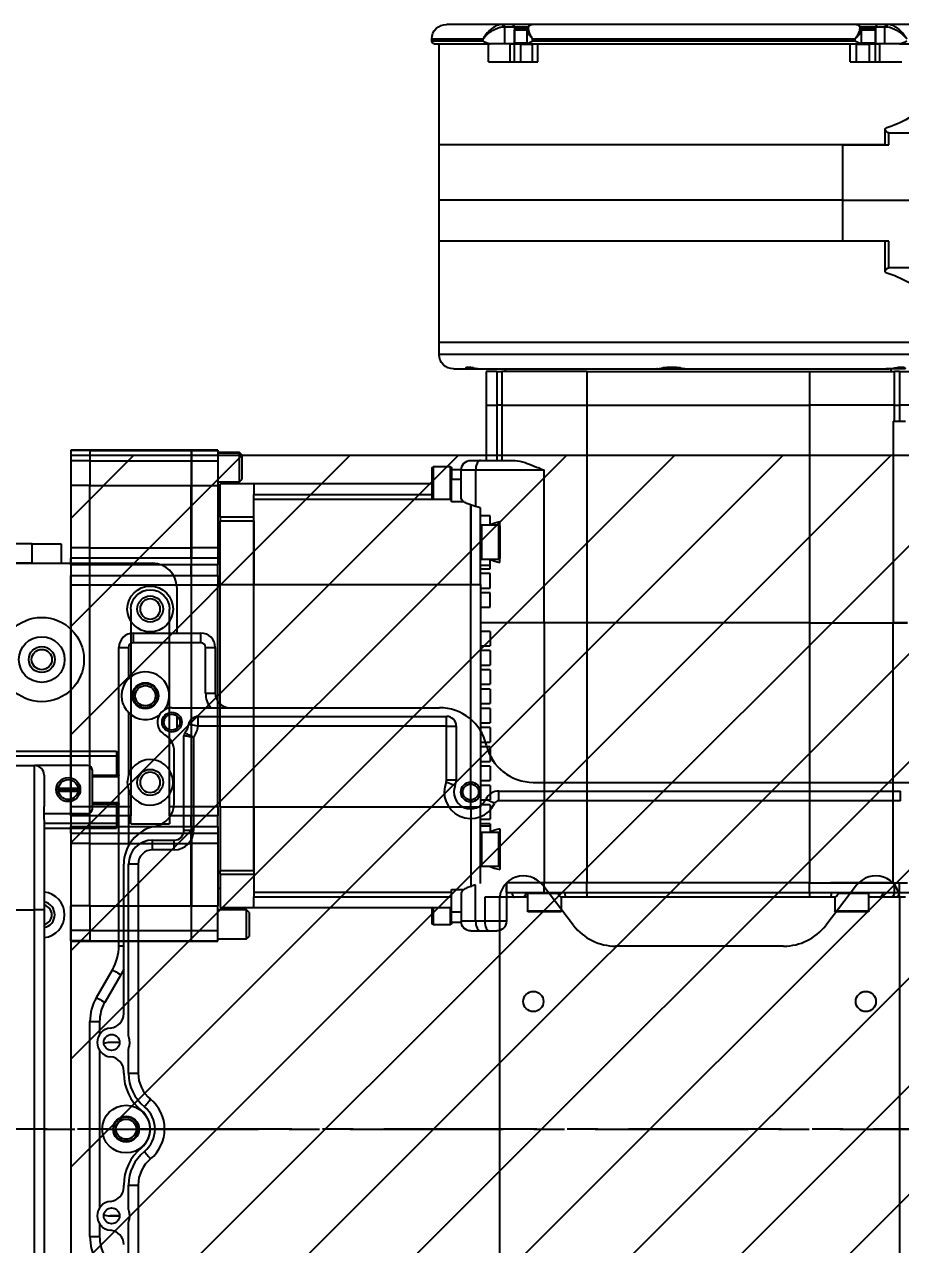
# Model space of a CAD drawing. Header units: millimetres. Extents: x 36 to 3196, y 27 to 5967.
# Drawn here: x 1535.5 to 1717.3, y 819.9 to 1073.3 of the extents above; entities that cross this region are included whole.
import ezdxf
from ezdxf import colors
from ezdxf.entities.mleader import LeaderData, LeaderLine
from ezdxf.math import Vec2, Vec3

# ---------------------------------------------------------------- set-up
doc = ezdxf.new("R2010")
doc.units = ezdxf.units.MM
doc.linetypes.add('CENTER', pattern=[50.8, 31.75, -6.35, 6.35, -6.35])
doc.layers.add('02_Center Line', color=1, linetype='CENTER')
doc.layers.add('08_Dimension.Annotation', color=2, linetype='Continuous')
doc.styles.add('Coavis T-7.0 Style', font='MS PGothic.ttf', dxfattribs={"height": 7})

# ---------------------------------------------------------------- blocks, each defined once
blk = doc.blocks.new('A$C7d0f39f2')
at = {"color": 7, "linetype": 'Continuous', "lineweight": 25}
for p, q in [((551.6, 269), (499.6, 269)), ((551.6, 265), (551.6, 269)), ((551.6, 269), (557.6, 269)), ((557.6, 269), (557.6, 265)), ((496.6, 265), (576.6, 265)), ((551.6, 265), (496.6, 265)), ((581.6, 260), (581.6, 250.5)), ((572.6, 248.5), (572.6, 250.5)), ((572.6, 250.5), (586.6, 250.5)), ((586.6, 248.5), (572.6, 248.5)), ((586.6, 248.5), (586.6, 250.5)), ((569.6, 221.1), (569.6, 247.5)), ((569.6, 247.5), (571.6, 247.5)), ((571.6, 247.5), (571.6, 241)), ((587.6, 238), (587.6, 247.5)), ((587.6, 247.5), (589.6, 247.5)), ((589.6, 247.5), (589.6, 238)), ((587.6, 238), (589.6, 238)), ((571.6, 234), (571.6, 221.02)), ((580.6, 235), (636.1, 235)), ((581.6, 233.31), (581.6, 230.69)), ((586.04, 231.2), (586.04, 233.2)), ((586.04, 233.2), (637.6, 233.2)), ((637.6, 231.2), (637.6, 233.2)), ((637.6, 231.2), (586.04, 231.2)), ((637.6, 220), (637.6, 231.2)), ((637.6, 231.2), (639.6, 231.2)), ((639.6, 231.2), (639.6, 220)), ((583.1, 209.5), (583.1, 229.17)), ((585.1, 228.84), (585.1, 209.5)), ((186.1, 226), (569.1, 226)), ((569.1, 226), (569.1, 225)), ((581.1, 215.26), (581.1, 225.94)), ((186.1, 225), (569.1, 225)), ((546.1, 223), (552.1, 223)), ((552.1, 193), (552.1, 223)), ((563.1, 223), (552.1, 223)), ((569.1, 225), (569.1, 221)), ((554.1, 221), (554.1, 214.92)), ((564.1, 214), (564.1, 222)), ((564.1, 221), (569.1, 221)), ((564.1, 220.9), (569.6, 220.9)), ((569.1, 222.15), (569.6, 222.15)), ((569.6, 221.1), (569.6, 221.95)), ((569.6, 221.1), (569.6, 220.9)), ((569.6, 220.7), (569.6, 220.9)), ((569.6, 215.3), (569.6, 220.7)), ((557.03, 218), (561.17, 218)), ((557.05, 218.3), (561.15, 218.3)), ((637.6, 220), (639.6, 220)), ((655.59, 219.5), (740.6, 219.5)), ((557.05, 217.7), (561.15, 217.7)), ((648.47, 215.7), (648.47, 217.7)), ((648.47, 217.7), (731.8, 217.7)), ((731.8, 215.7), (648.47, 215.7)), ((731.8, 215.7), (731.8, 217.7)), ((563.1, 213), (554.1, 213)), ((564.1, 215.1), (569.6, 215.1)), ((564.1, 215), (569.1, 215)), ((569.1, 215), (569.1, 211)), ((569.1, 213.85), (569.6, 213.85)), ((569.6, 215.1), (569.6, 215.3)), ((569.6, 215.1), (569.6, 214.9)), ((569.6, 185.57), (569.6, 214.9)), ((569.6, 214.05), (569.6, 214.9)), ((554.1, 211.05), (554.1, 193)), ((569.1, 211), (569.1, 210)), ((554.1, 210), (569.1, 210)), ((585.1, 209.5), (583.1, 209.5)), ((576.6, 205.5), (576.6, 207.5)), ((576.6, 207.5), (581.1, 207.5)), ((581.1, 205.5), (576.6, 205.5)), ((581.1, 205.5), (581.1, 207.5)), ((570.6, 171.48), (570.6, 202.5)), ((573.6, 202.5), (571.6, 202.5)), ((571.6, 166.85), (571.6, 202.5)), ((573.6, 202.5), (573.6, 159.11)), ((663.94, 189.8), (657.54, 198.15)), ((722.66, 198.15), (716.26, 189.8)), ((648.57, 195.1), (648.57, 99.9)), ((731.63, 99.9), (731.63, 195.1)), ((546.1, 193), (552.1, 193)), ((552.1, 102), (552.1, 193)), ((554.1, 193), (552.1, 193)), ((554.1, 193), (554.1, 102)), ((707.53, 185.5), (672.67, 185.5)), ((564.94, 174.82), (568.26, 180.57)), ((569.99, 179.57), (566.67, 173.82)), ((563.6, 125.18), (563.6, 169.82)), ((563.6, 169.82), (565.6, 169.82)), ((569.75, 165.5), (567.6, 165.5)), ((569.75, 165.5), (567.7, 165.5)), ((571.6, 159.11), (571.6, 164.15)), ((570.6, 159.11), (570.6, 159.52)), ((571.6, 159.11), (573.6, 159.11)), ((570.6, 135.48), (570.6, 135.89)), ((571.6, 130.85), (571.6, 135.89)), ((571.6, 135.89), (573.6, 135.89)), ((573.6, 135.89), (573.6, 92.5)), ((567.6, 129.5), (569.75, 129.5)), ((569.75, 129.5), (567.7, 129.5)), ((571.6, 92.5), (571.6, 128.15)), ((563.6, 125.18), (565.6, 125.18))]:
    blk.add_line(p, q, dxfattribs=at)
at = {"color": 1, "linetype": 'Continuous', "lineweight": 25}
for p, q in [((564.1, 220.7), (569.6, 220.7)), ((569.1, 221.95), (569.6, 221.95)), ((569.1, 221.1), (569.6, 221.1)), ((571.6, 217.98), (571.6, 206.37)), ((564.1, 215.3), (569.6, 215.3)), ((569.1, 214.9), (569.6, 214.9)), ((569.1, 214.05), (569.6, 214.05)), ((554.1, 211), (569.1, 211)), ((569.6, 185.57), (570.6, 185.57)), ((565.6, 169.82), (565.6, 167.16)), ((565.6, 163.84), (565.6, 131.16)), ((565.6, 127.84), (565.6, 125.18))]:
    blk.add_line(p, q, dxfattribs=at)
at = {"color": 7, "linetype": 'Continuous', "lineweight": 25, "flags": 128}
for points in [[(578.95, 232.07), (579.04, 232.41), (579.08, 232.64)], [(586.04, 231.2), (585.66, 231.26), (585.28, 231.31), (584.94, 231.36), (584.64, 231.41), (584.4, 231.44), (584.21, 231.47), (584.1, 231.49), (584.06, 231.49)], [(637.52, 219.62), (637.88, 219.47), (638.23, 219.32), (638.55, 219.19), (638.83, 219.07), (639.06, 218.98), (639.23, 218.9), (639.33, 218.86), (639.37, 218.85)], [(647.56, 215.13), (647.21, 215.3), (646.87, 215.46), (646.56, 215.61), (646.29, 215.74), (646.06, 215.85), (645.9, 215.93), (645.79, 215.98), (645.76, 215.99)], [(568.26, 180.57), (568.29, 180.55), (568.39, 180.5), (568.55, 180.4), (568.77, 180.28), (569.03, 180.13), (569.33, 179.95), (569.65, 179.77), (569.99, 179.57)], [(564.94, 174.82), (564.97, 174.8), (565.07, 174.74), (565.23, 174.65), (565.45, 174.53), (565.71, 174.38), (566.01, 174.2), (566.33, 174.02), (566.67, 173.82)], [(567.6, 165.5), (567.01, 165.44), (566.47, 165.28)], [(574.9, 152.14), (574.92, 152.17), (575, 152.26), (575.11, 152.4), (575.27, 152.6), (575.46, 152.83), (575.68, 153.1), (575.92, 153.39), (576.17, 153.69)], [(574.9, 142.86), (574.92, 142.83), (575, 142.74), (575.11, 142.6), (575.27, 142.4), (575.46, 142.17), (575.68, 141.9), (575.92, 141.61), (576.17, 141.31)], [(566.47, 129.72), (567.01, 129.56), (567.6, 129.5)]]:
    blk.add_lwpolyline(points, dxfattribs=at)
at = {"color": 1, "linetype": 'Continuous', "lineweight": 25, "flags": 128}
blk.add_lwpolyline([(570.6, 180.78), (570.36, 180.26), (569.99, 179.57)], dxfattribs=at)
at = {"color": 7, "linetype": 'Continuous', "lineweight": 25}
for centre, radius in [((576.1, 255.5), 4.75), ((576.1, 255.5), 2.7), ((553.6, 245), 8.75), ((553.6, 245), 4.75), ((553.6, 245), 2.7), ((553.6, 245), 2.1), ((575.1, 237.5), 2.7), ((575.1, 237.5), 2.53), ((575.1, 237.5), 2.1), ((580.6, 232), 2.05), ((580.6, 232), 1.65), ((559.1, 218), 2.5), ((576.1, 219.5), 2.7), ((559.1, 218), 2.07), ((642.6, 217.5), 2.05), ((642.6, 217.5), 1.65), ((655.6, 174), 2.1), ((724.6, 174), 2.1), ((568.1, 165.5), 1.65), ((571.1, 147.5), 4.95), ((571.1, 147.5), 2.7), ((571.1, 147.5), 2.53), ((571.1, 147.5), 2.1), ((568.1, 129.5), 1.65)]:
    blk.add_circle(centre, radius, dxfattribs=at)
for centre, radius, start, end in [((576.6, 260), 5, 0, 90), ((572.6, 247.5), 3, 90, 180), ((572.6, 247.5), 1, 90, 180), ((586.6, 247.5), 3, 0, 90), ((586.6, 247.5), 1, 0, 90), ((575.1, 237.5), 4.95, 324.2505, 134.9971), ((592.6, 238), 3, 180, 270), ((575.1, 237.5), 4.95, 225.0029, 305.7495), ((580.6, 232), 3, 90, 240), ((586.04, 231.2), 2, 90, 171.6364), ((636.1, 225), 10, 13.0029, 90), ((636.11, 225), 10, 13.0029, 90), ((637.6, 231.2), 2, 0, 90), ((576, 233.1), 3.1, 342.6891, 350.4137), ((580.6, 232), 3.5, 321.0576, 351.6364), ((580.6, 232), 5.5, 324.9032, 351.6364), ((577.1, 225.94), 4, 0, 60), ((584.1, 229.17), 1, 141.0576, 180), ((655.59, 229.5), 10, 193.0029, 270), ((655.6, 229.5), 10, 193.0029, 270), ((552.1, 221), 2, 0, 90), ((563.1, 222), 1, 0, 90), ((576.1, 219.5), 4.75, 198.6717, 161.3283), ((642.6, 217.5), 5.5, 157.3801, 334.4836), ((636.6, 220), 1, 337.3801, 0), ((642.6, 217.5), 3.5, 157.3801, 334.4836), ((636.6, 220), 3, 337.3801, 0), ((648.47, 214.7), 3, 90, 154.4836), ((648.47, 214.7), 1, 90, 154.4836), ((563.1, 214), 1, 270, 0), ((576.1, 215.26), 5, 281.0875, 0), ((578.6, 202.5), 8, 101.0875, 180), ((581.1, 209.5), 4, 270, 0), ((581.1, 209.5), 2, 270, 0), ((576.6, 202.5), 5, 90, 180), ((576.6, 202.5), 3, 90, 180), ((653.57, 195.1), 5, 37.5, 180), ((726.63, 195.1), 5, 0, 142.5), ((553.6, 192), 4.75, 0, 83.9577), ((553.6, 192), 2.7, 0, 79.3281), ((553.6, 192), 2.1, 283.7741, 76.2259), ((553.6, 192), 4.75, 276.0423, 0), ((553.6, 192), 2.7, 280.6719, 0), ((672.67, 196.5), 11, 217.5, 270), ((707.53, 196.5), 11, 270, 322.5), ((559.6, 185.57), 10, 330, 0), ((573.6, 169.82), 10, 150, 180), ((573.6, 169.82), 8, 150, 180), ((567.6, 171.48), 3, 274.7802, 0), ((568.1, 165.5), 3, 94.7802, 265.2198), ((567.7, 162.4), 3.1, 90, 113.3816), ((567.6, 159.52), 3, 0, 85.2198), ((580.6, 159.11), 10, 180, 230.7035), ((580.6, 159.11), 9, 180, 230.7035), ((580.6, 159.11), 7, 180, 230.7035), ((571.1, 147.5), 6, 309.2965, 50.7035), ((571.1, 147.5), 8, 309.2965, 50.7035), ((571.1, 147.5), 5, 309.2965, 50.7035), ((580.6, 135.89), 10, 129.2965, 180), ((580.6, 135.89), 9, 129.2965, 180), ((580.6, 135.89), 7, 129.2965, 180), ((567.6, 135.48), 3, 274.7802, 0), ((568.1, 129.5), 3, 94.7802, 265.2198), ((567.7, 132.6), 3.1, 246.6184, 270), ((573.6, 125.18), 10, 180, 210), ((573.6, 125.18), 8, 180, 210), ((567.6, 123.52), 3, 0, 85.2198)]:
    blk.add_arc(centre, radius, start, end, dxfattribs=at)
at = {"color": 1, "linetype": 'Continuous', "lineweight": 25}
blk.add_arc((592.6, 238), 5, 180, 216.8699, dxfattribs=at)
at = {"color": 7, "linetype": 'Continuous', "lineweight": 25}
for points, knots in [([(571.6, 241), (571.33, 240.68), (570.68, 239.93), (570.21, 238.63), (570.11, 237.22), (570.36, 235.86), (570.89, 234.78), (571.44, 234.18), (571.6, 234)], [0, 0, 0, 0, 0.158808, 0.378898, 0.534782, 0.690517, 0.907956, 1, 1, 1, 1]), ([(585.1, 228.84), (585.1, 228.84), (584.92, 228.87), (584.51, 228.93), (583.95, 229.03), (583.47, 229.11), (583.16, 229.16), (583.12, 229.17), (583.1, 229.17)], [0, 0, 0, 0, 0.0033233, 0.1744809, 0.3883583, 0.5934643, 0.7957804, 1, 1, 1, 1]), ([(585.1, 228.84), (585.1, 228.84), (584.93, 228.92), (584.57, 229.1), (584.06, 229.37), (583.65, 229.61), (583.37, 229.77), (583.34, 229.79), (583.32, 229.8)], [0, 0, 0, 0, 0.003328, 0.174571, 0.388317, 0.593254, 0.795577, 1, 1, 1, 1]), ([(571.6, 221.02), (571.47, 220.5), (571.23, 219.48), (571.48, 218.47), (571.6, 217.98)], [0, 0, 0, 0, 0.515819, 1, 1, 1, 1]), ([(554.1, 214.92), (554.08, 214.74), (554.04, 214.3), (554.02, 212.97), (554.07, 211.68), (554.1, 211.05)], [0, 0, 0, 0, 0.264729, 0.640155, 1, 1, 1, 1]), ([(571.6, 164.15), (571.6, 164.16), (571.61, 164.18), (571.66, 164.33), (571.74, 164.59), (571.83, 165.02), (571.87, 165.57), (571.81, 166.1), (571.72, 166.49), (571.65, 166.72), (571.61, 166.83), (571.6, 166.84), (571.6, 166.85)], [0, 0, 0, 0, 0.071104, 0.141957, 0.235654, 0.361077, 0.519221, 0.678456, 0.790638, 0.87693, 0.948412, 1, 1, 1, 1]), ([(571.6, 128.15), (571.6, 128.16), (571.61, 128.18), (571.66, 128.33), (571.74, 128.59), (571.83, 129.02), (571.87, 129.57), (571.81, 130.1), (571.72, 130.49), (571.65, 130.72), (571.61, 130.83), (571.6, 130.84), (571.6, 130.85)], [0, 0, 0, 0, 0.071104, 0.141957, 0.235654, 0.361078, 0.519221, 0.678456, 0.790639, 0.87693, 0.948412, 1, 1, 1, 1])]:
    blk.add_open_spline(points, degree=3, knots=knots, dxfattribs=at)
at = {"layer": '02_Center Line'}
blk.add_line((8, 147.5), (747.2, 147.5), dxfattribs=at)
blk = doc.blocks.new('A$Ce3bc39cb')
at = {"color": 8, "linetype": 'Continuous', "lineweight": 25}
for p, q in [((139.87, 336.62), (139.87, 169.78)), ((153.87, 160.14), (153.87, 336.62)), ((167.87, 169.78), (167.87, 336.62)), ((121.85, 183.95), (121.85, 81.04)), ((124.35, 183.95), (124.35, 81.04)), ((124.37, 183.95), (124.37, 76.45)), ((186.39, 172.01), (186.39, 184.95)), ((190.39, 182.45), (190.39, 169.52)), ((9.15, 173.2), (9.15, 171.03)), ((10.15, 171.98), (10.15, 174.2)), ((12.15, 170.65), (12.15, 173.66)), ((66.15, 170.65), (66.15, 173.66)), ((66.15, 173.64), (66.15, 170.65)), ((108, 170.65), (108, 173.2)), ((111.35, 174.2), (111.35, 171.98)), ((118.35, 171.98), (118.35, 174.2)), ((118.85, 172.99), (118.85, 169.21)), ((182.59, 161.74), (182.59, 172.43)), ((9.15, 171.03), (9.15, 169.97)), ((9.15, 169.97), (9.15, 167.71)), ((10.15, 171.98), (12.15, 171.98)), ((10.15, 170.97), (10.15, 171.98)), ((10.15, 170.97), (12.15, 170.97)), ((10.15, 168.57), (10.15, 170.97)), ((12.15, 170.65), (12.15, 157.64)), ((12.15, 170.65), (66.15, 170.65)), ((12.15, 153.28), (12.15, 170.65)), ((108, 170.65), (66.15, 170.65)), ((66.15, 153.28), (66.15, 170.65)), ((111.35, 171.98), (108, 171.98)), ((108, 170.97), (111.35, 170.97)), ((118.35, 171.98), (111.35, 171.98)), ((111.35, 170.97), (111.35, 171.98)), ((111.35, 170.97), (118.35, 170.97)), ((111.35, 170.97), (111.35, 153.28)), ((118.35, 171.98), (118.35, 170.97)), ((118.35, 153.28), (118.35, 170.97)), ((118.85, 170.2), (118.35, 170.2)), ((139.87, 169.78), (145.37, 169.78)), ((145.37, 169.78), (145.37, 160.14)), ((165.37, 169.78), (167.87, 169.78)), ((165.37, 160.14), (165.37, 169.78)), ((186.39, 172.01), (186.39, 168.96)), ((9.15, 167.71), (9.15, 166.05)), ((10.15, 164.8), (10.15, 168.57)), ((118.85, 127.96), (118.85, 169.21)), ((139.09, 169), (145.37, 169)), ((165.37, 169), (168.65, 169)), ((165.39, 169), (165.39, 160.14)), ((182.59, 167.91), (186.39, 167.91)), ((186.39, 168.96), (189.89, 168.96)), ((186.39, 168.96), (186.39, 167.03)), ((186.39, 167.03), (186.39, 167.91)), ((190.39, 169.52), (189.89, 169.2)), ((190.39, 169.32), (189.89, 168.96)), ((189.89, 168.96), (189.89, 169.2)), ((189.89, 167.03), (189.89, 168.96)), ((190.39, 167.4), (189.89, 167.03)), ((190.39, 169.52), (190.39, 169.32)), ((190.39, 169.32), (190.39, 167.4)), ((190.39, 167.4), (190.39, 162.99)), ((6.15, 165.39), (6.15, 158.79)), ((6.35, 165.59), (9.95, 165.59)), ((6.35, 158.59), (6.35, 165.59)), ((9.15, 166.05), (9.15, 165.59)), ((9.95, 165.59), (9.95, 159.28)), ((10.15, 163.17), (10.15, 164.8)), ((165.37, 165.66), (165.39, 165.66)), ((182.59, 167.03), (186.39, 167.03)), ((186.29, 165.65), (182.59, 165.65)), ((186.29, 162.98), (186.29, 165.65)), ((189.89, 167.03), (186.39, 167.03)), ((186.39, 167.03), (186.39, 166.8)), ((186.39, 164.03), (186.39, 166.8)), ((189.29, 166.9), (186.49, 166.9)), ((186.49, 166.9), (186.49, 164.03)), ((189.29, 164.03), (189.29, 166.9)), ((189.39, 166.8), (189.39, 164.01)), ((189.89, 163.9), (189.89, 167.03)), ((10.15, 157.81), (10.15, 163.17)), ((186.39, 162.98), (182.59, 162.98)), ((189.38, 164.03), (186.39, 164.03)), ((186.39, 164.03), (186.39, 163.86)), ((186.39, 94.85), (186.39, 163.86)), ((186.89, 162.8), (186.89, 95.85)), ((186.89, 162.8), (187.39, 162.8)), ((187.39, 95.85), (187.39, 162.8)), ((190.39, 163.01), (190.39, 95.79)), ((145.37, 160.14), (145.37, 76.45)), ((153.87, 160.14), (145.37, 160.14)), ((145.37, 160.14), (145.37, 76.45)), ((153.87, 160.14), (153.87, 76.45)), ((165.37, 160.14), (153.87, 160.14)), ((165.37, 160.14), (165.37, 76.45)), ((165.39, 160.14), (165.39, 76.45)), ((182.59, 161.74), (186.39, 161.74)), ((9.19, 158.59), (6.35, 158.59)), ((9.15, 158.59), (9.15, 158.3)), ((9.15, 158.3), (9.15, 157.55)), ((9.15, 157.55), (9.15, 153.28)), ((10.15, 153.28), (10.15, 157.81)), ((10.15, 153.28), (9.15, 153.28)), ((9.15, 153.28), (9.15, 107.12)), ((10.15, 107.12), (10.15, 153.28)), ((10.15, 153.28), (12.15, 153.28)), ((12.15, 153.28), (12.15, 107.12)), ((66.15, 153.28), (12.15, 153.28)), ((111.35, 153.28), (66.15, 153.28)), ((66.15, 153.28), (66.15, 107.12)), ((118.35, 153.28), (111.35, 153.28)), ((111.35, 107.12), (111.35, 153.28)), ((118.35, 107.12), (118.35, 153.28)), ((118.85, 121.74), (118.85, 127.96)), ((124.37, 127.04), (124.35, 127.04)), ((165.39, 128.54), (165.37, 128.54)), ((119.05, 126.5), (119.05, 122.84)), ((118.85, 121.74), (118.85, 121.6)), ((124.35, 123.04), (124.37, 123.04)), ((118.85, 85.17), (118.85, 121.6)), ((165.37, 121.54), (165.39, 121.54)), ((10.15, 107.12), (9.15, 107.12)), ((9.15, 107.12), (9.15, 102.85)), ((10.15, 107.12), (12.15, 107.12)), ((10.15, 102.59), (10.15, 107.12)), ((12.15, 107.12), (12.15, 98.27)), ((66.15, 107.12), (12.15, 107.12)), ((111.35, 107.12), (66.15, 107.12)), ((66.15, 107.12), (66.15, 98.27)), ((118.35, 107.12), (111.35, 107.12)), ((111.35, 89.43), (111.35, 107.12)), ((118.35, 107.12), (118.35, 89.43)), ((6.15, 101.62), (6.15, 95.02)), ((6.35, 101.82), (9.19, 101.82)), ((6.35, 94.82), (6.35, 101.82)), ((9.15, 102.85), (9.15, 102.11)), ((9.15, 102.11), (9.15, 101.82)), ((10.15, 98.27), (10.15, 102.59)), ((9.95, 101.13), (9.95, 94.82)), ((10.15, 98.27), (12.15, 98.27)), ((10.15, 96.96), (10.15, 98.27)), ((10.15, 96.39), (10.15, 96.96)), ((10.15, 91.6), (10.15, 96.39)), ((12.15, 98.27), (12.15, 90.4)), ((66.15, 98.27), (12.15, 98.27)), ((66.15, 98.27), (97.85, 98.27)), ((66.15, 98.27), (66.15, 85.02)), ((97.85, 98.27), (97.85, 84.02)), ((182.59, 96.95), (186.39, 96.95)), ((182.59, 86.68), (182.59, 96.95)), ((9.95, 94.82), (6.35, 94.82)), ((9.15, 94.82), (9.15, 93.55)), ((182.59, 95.81), (186.39, 95.81)), ((186.29, 93.37), (186.29, 95.81)), ((186.39, 94.85), (186.39, 94.71)), ((186.39, 94.71), (189.32, 94.71)), ((186.39, 92.22), (186.39, 94.71)), ((186.49, 94.71), (186.49, 92.12)), ((186.89, 95.85), (187.39, 95.85)), ((189.29, 92.12), (189.29, 94.71)), ((189.39, 94.72), (189.39, 92.22)), ((189.89, 92.1), (189.89, 94.85)), ((190.39, 95.79), (190.39, 91.75)), ((9.15, 93.55), (9.15, 92.1)), ((9.15, 92.1), (9.15, 90.4)), ((10.15, 90.4), (10.15, 91.6)), ((99.85, 85.02), (99.85, 92.2)), ((182.59, 93.37), (186.29, 93.37)), ((182.59, 92.1), (186.39, 92.1)), ((186.39, 92.22), (186.39, 92.1)), ((189.89, 92.1), (186.39, 92.1)), ((186.39, 92.1), (186.39, 90.09)), ((186.39, 91.18), (186.39, 92.1)), ((186.49, 92.12), (189.29, 92.12)), ((190.39, 91.75), (189.89, 92.1)), ((189.89, 90.09), (189.89, 92.1)), ((190.39, 91.75), (190.39, 89.75)), ((4.15, 90.4), (4.15, 85.9)), ((9.15, 90.4), (4.15, 90.4)), ((12.15, 90.4), (9.15, 90.4)), ((9.15, 90.4), (9.15, 85.9)), ((10.15, 90.4), (12.15, 90.4)), ((15.82, 89.02), (14.9, 89.02)), ((15.62, 85.22), (15.62, 88.82)), ((15.62, 88.82), (22.62, 88.82)), ((22.42, 89.02), (15.82, 89.02)), ((23.33, 89.02), (22.42, 89.02)), ((22.62, 88.82), (22.62, 85.22)), ((78.67, 89.02), (79.58, 89.02)), ((79.38, 85.22), (79.38, 88.82)), ((79.38, 88.82), (86.38, 88.82)), ((86.18, 89.02), (79.58, 89.02)), ((86.18, 89.02), (87.1, 89.02)), ((86.38, 88.82), (86.38, 85.22)), ((111.35, 89.43), (99.85, 89.43)), ((118.35, 89.43), (111.35, 89.43)), ((111.35, 89.43), (111.35, 88.42)), ((118.35, 90.2), (118.85, 90.2)), ((118.35, 88.42), (118.35, 89.43)), ((165.39, 89.57), (165.37, 89.57)), ((182.59, 91.18), (186.39, 91.18)), ((186.39, 90.09), (189.89, 90.09)), ((186.39, 90.09), (186.39, 87.02)), ((189.89, 89.84), (189.89, 90.09)), ((190.39, 89.75), (189.89, 90.09)), ((190.39, 89.54), (189.89, 89.84)), ((190.39, 89.75), (190.39, 89.54)), ((190.39, 89.54), (190.39, 77.95)), ((2.15, 86.9), (2.15, 88.4)), ((2.15, 85.02), (2.15, 86.9)), ((22.69, 87.02), (22.62, 87.02)), ((24.36, 87.02), (22.69, 87.02)), ((24, 85.02), (24, 87.02)), ((24.36, 87.02), (24.36, 85.02)), ((25.36, 85.02), (25.36, 87.02)), ((28.36, 87.02), (25.36, 87.02)), ((28.36, 87.02), (28.36, 85.02)), ((29.36, 85.02), (29.36, 87.02)), ((32.36, 87.02), (29.36, 87.02)), ((32.36, 87.02), (32.36, 85.02)), ((33.36, 85.02), (33.36, 87.02)), ((36.36, 87.02), (33.36, 87.02)), ((36.36, 87.02), (36.36, 85.02)), ((37.36, 85.02), (37.36, 87.02)), ((40.36, 87.02), (37.36, 87.02)), ((40.36, 87.02), (40.36, 85.02)), ((41.36, 85.02), (41.36, 87.02)), ((44.36, 87.02), (41.36, 87.02)), ((44.36, 87.02), (44.36, 85.02)), ((45.36, 85.02), (45.36, 87.02)), ((48.36, 87.02), (45.36, 87.02)), ((48.36, 87.02), (48.36, 85.02)), ((49.36, 85.02), (49.36, 87.02)), ((52.36, 87.02), (49.36, 87.02)), ((52.36, 87.02), (52.36, 85.02)), ((53.36, 85.02), (53.36, 87.02)), ((56.36, 87.02), (53.36, 87.02)), ((56.36, 87.02), (56.36, 85.02)), ((57.36, 85.02), (57.36, 87.02)), ((60.36, 87.02), (57.36, 87.02)), ((60.36, 87.02), (60.36, 85.02)), ((61.36, 85.02), (61.36, 87.02)), ((64.36, 87.02), (61.36, 87.02)), ((64.36, 87.02), (64.36, 85.02)), ((69.35, 85.02), (69.35, 87.02)), ((69.35, 87.02), (72.35, 87.02)), ((72.35, 87.02), (72.35, 85.02)), ((73.35, 85.02), (73.35, 87.02)), ((73.35, 87.02), (76.35, 87.02)), ((76.35, 87.02), (76.35, 85.02)), ((77.35, 85.02), (77.35, 87.02)), ((77.35, 87.02), (79.31, 87.02)), ((78, 87.02), (78, 85.02)), ((79.31, 87.02), (79.38, 87.02)), ((86.38, 87.02), (86.46, 87.02)), ((86.46, 87.02), (88.35, 87.02)), ((88.35, 87.02), (88.35, 85.02)), ((111.35, 88.42), (99.85, 88.42)), ((111.35, 86.2), (99.85, 86.2)), ((118.35, 88.42), (111.35, 88.42)), ((111.35, 86.2), (111.35, 88.42)), ((118.35, 86.2), (111.35, 86.2)), ((118.35, 88.42), (118.35, 86.2)), ((124.37, 88.07), (124.35, 88.07)), ((182.59, 86.68), (186.39, 86.68)), ((186.39, 75.45), (186.39, 87.02)), ((2.15, 83.02), (2.15, 85.02)), ((4.15, 85.9), (4.15, 84.02)), ((9.15, 85.9), (4.15, 85.9)), ((4.15, 84.02), (4.15, 81.02)), ((4.15, 84.02), (11.71, 84.02)), ((12.01, 85.02), (16.4, 85.02)), ((22.62, 85.22), (15.62, 85.22)), ((16.4, 85.02), (18.03, 85.02)), ((18.03, 85.02), (27.92, 85.02)), ((27.92, 83.02), (27.92, 85.02)), ((74.08, 85.02), (27.92, 85.02)), ((74.08, 83.02), (74.08, 85.02)), ((74.08, 85.02), (83.97, 85.02)), ((86.38, 85.22), (79.38, 85.22)), ((83.97, 85.02), (85.6, 85.02)), ((85.6, 85.02), (89.99, 85.02)), ((97.85, 84.02), (90.29, 84.02)), ((97.85, 84.02), (97.85, 81.02)), ((99.85, 83.02), (99.85, 85.02)), ((118.85, 82.77), (118.85, 85.17)), ((124.35, 84.07), (124.37, 84.07)), ((186.89, 85.59), (187.39, 85.59)), ((186.89, 85.59), (186.89, 74.95)), ((187.39, 74.95), (187.39, 85.59)), ((10.78, 79.02), (10.78, 81.56)), ((27.92, 83.02), (11.23, 83.02)), ((27.92, 83.02), (11.31, 83.02)), ((27.92, 83.02), (74.08, 83.02)), ((27.92, 38.02), (27.92, 83.02)), ((90.77, 83.02), (74.08, 83.02)), ((74.08, 38.02), (74.08, 83.02)), ((74.08, 83.02), (90.69, 83.02)), ((91.22, 81.56), (91.22, 79.02)), ((118.85, 82.77), (118.85, 82.58)), ((118.85, 79.45), (118.85, 82.58)), ((119.05, 83.57), (119.05, 82.57)), ((165.37, 82.87), (165.39, 82.87)), ((3.5, 75.22), (3.5, 78.82)), ((3.5, 78.82), (7, 78.82)), ((4, 79.02), (3.7, 79.02)), ((4, 79.02), (4, 81.03)), ((4, 79.02), (6.03, 79.02)), ((9.77, 81.02), (4.15, 81.02)), ((6.03, 81.02), (6.03, 79.02)), ((6.03, 79.02), (10.78, 79.02)), ((7, 38.02), (7, 79.02)), ((9.22, 38.02), (9.22, 79.02)), ((10.23, 38.02), (10.23, 79.02)), ((91.22, 79.02), (95.97, 79.02)), ((91.77, 79.02), (91.77, 38.02)), ((91.77, 78.82), (98.5, 78.82)), ((92.23, 81.02), (97.85, 81.02)), ((95.97, 79.02), (95.97, 81.02)), ((97.05, 79.02), (95.97, 79.02)), ((98.3, 79.02), (97.05, 79.02)), ((98, 79.02), (98, 81.03)), ((98.5, 78.82), (98.5, 75.22)), ((121.85, 81.04), (121.85, 76.45)), ((124.35, 81.04), (124.35, 76.45)), ((165.37, 79.96), (165.39, 79.96)), ((165.37, 79.86), (165.39, 79.86)), ((121.85, 76.45), (124.35, 76.45)), ((124.37, 76.45), (145.37, 76.45)), ((145.37, 76.45), (153.87, 76.45)), ((153.87, 76.45), (165.37, 76.45)), ((165.39, 76.45), (186.39, 76.45)), ((7, 75.22), (3.5, 75.22)), ((3.7, 75.02), (7, 75.02)), ((98.5, 75.22), (91.77, 75.22)), ((91.77, 75.02), (98.3, 75.02)), ((92.78, 38.02), (92.78, 75.02)), ((95, 75.02), (95, 38.02)), ((186.89, 74.95), (187.39, 74.95)), ((7, 31.02), (7, 38.02)), ((7, 38.02), (9.22, 38.02)), ((10.23, 38.02), (9.22, 38.02)), ((27.92, 38.02), (10.23, 38.02)), ((13.93, 31.02), (13.93, 38.02)), ((14.69, 31.02), (14.69, 38.02)), ((14.69, 38.02), (27.92, 38.02)), ((27.92, 31.02), (27.92, 38.02)), ((27.92, 38.02), (74.08, 38.02)), ((74.08, 31.02), (74.08, 38.02)), ((87.31, 38.02), (74.08, 38.02)), ((74.08, 38.02), (91.77, 38.02)), ((87.31, 31.02), (87.31, 38.02)), ((88.07, 38.02), (88.07, 31.02)), ((91.77, 38.02), (92.78, 38.02)), ((95, 38.02), (92.78, 38.02)), ((95, 38.02), (95, 31.02)), ((0.5, 36.5), (1, 37)), ((0.5, 30.52), (0.5, 36.5)), ((0.5, 36.5), (6.5, 36.5)), ((6, 37), (1, 37)), ((6, 37), (6.5, 36.5)), ((6.5, 36.5), (6.5, 30.52)), ((95.38, 35.02), (95.88, 35.52)), ((100.88, 35.52), (95.88, 35.52)), ((101.38, 35.02), (100.88, 35.52)), ((101, 35.52), (100.88, 35.52)), ((101, 35.52), (101.5, 35.02)), ((95.38, 30.52), (95.38, 35.02)), ((95.38, 35.02), (101.38, 35.02)), ((101.38, 35.02), (101.38, 30.52)), ((101.38, 35.02), (101.5, 35.02)), ((101.5, 35.02), (101.5, 30.52)), ((0, 25.04), (0, 30.52)), ((0, 30.52), (0.08, 30.52)), ((0.08, 25.04), (0.08, 30.52)), ((0.08, 30.52), (2.23, 30.52)), ((2.23, 25.04), (2.23, 30.52)), ((2.23, 30.52), (7.36, 30.52)), ((13.93, 31.02), (7, 31.02)), ((7.36, 25.04), (7.36, 30.52)), ((20.31, 30.52), (7.36, 30.52)), ((11, 30.52), (11, 31.02)), ((13.93, 31.02), (14.69, 31.02)), ((27.92, 31.02), (14.69, 31.02)), ((20.31, 30.52), (20.31, 25.04)), ((22.45, 30.52), (20.31, 30.52)), ((22.45, 25.04), (22.45, 30.52)), ((23.86, 30.52), (22.45, 30.52)), ((23.86, 25.04), (23.86, 30.52)), ((23.86, 30.52), (26.07, 30.52)), ((26.07, 30.52), (26.07, 25.04)), ((28.02, 30.52), (26.07, 30.52)), ((27.92, 31.02), (74.08, 31.02)), ((28.02, 25.04), (28.02, 30.52)), ((28.02, 30.52), (73.98, 30.52)), ((73.98, 30.52), (73.98, 25.04)), ((75.93, 30.52), (73.98, 30.52)), ((74.08, 31.02), (87.31, 31.02)), ((75.93, 25.04), (75.93, 30.52)), ((75.93, 30.52), (78.14, 30.52)), ((78.14, 30.52), (78.14, 25.04)), ((79.55, 30.52), (78.14, 30.52)), ((79.55, 30.52), (79.55, 25.04)), ((81.69, 30.52), (79.55, 30.52)), ((81.69, 30.52), (81.69, 25.04)), ((94.64, 30.52), (81.69, 30.52)), ((88.07, 31.02), (87.31, 31.02)), ((88.07, 31.02), (95, 31.02)), ((91, 31.02), (91, 30.52)), ((94.64, 25.04), (94.64, 30.52)), ((98.2, 30.52), (94.64, 30.52)), ((100.78, 30.52), (98.2, 30.52)), ((99.77, 25.04), (99.77, 30.52)), ((101.92, 30.52), (100.78, 30.52)), ((101.92, 25.04), (101.92, 30.52)), ((101.92, 30.52), (102, 30.52)), ((102, 30.52), (102, 25.04)), ((0, 25.04), (0.08, 25.04)), ((0, 4), (0, 25)), ((0.08, 25), (0, 25)), ((0.08, 25.04), (2.23, 25.04)), ((0.08, 4), (0.08, 25)), ((2.23, 25), (0.08, 25)), ((1, 25), (1, 25.04)), ((2.23, 25.04), (7.36, 25.04)), ((2.23, 4), (2.23, 25)), ((7.36, 25), (2.23, 25)), ((6, 25.04), (6, 25)), ((20.31, 25.04), (7.36, 25.04)), ((7.36, 4), (7.36, 25)), ((7.36, 25), (20.31, 25)), ((8, 25), (8, 25.04)), ((22.45, 25.04), (20.31, 25.04)), ((20.31, 4), (20.31, 25)), ((20.31, 25), (22.45, 25)), ((22.45, 25.04), (23.86, 25.04)), ((22.45, 4), (22.45, 25)), ((23.86, 25), (22.45, 25)), ((23.86, 25.04), (26.07, 25.04)), ((23.86, 4), (23.86, 25)), ((23.86, 25), (26.07, 25)), ((26.07, 25.04), (28.02, 25.04)), ((26.07, 25), (26.07, 20.5)), ((28.02, 25), (26.07, 25)), ((28.02, 25.04), (73.98, 25.04)), ((28.02, 20.5), (28.02, 25)), ((73.98, 25), (28.02, 25)), ((73.98, 25.04), (75.93, 25.04)), ((73.98, 25), (73.98, 4)), ((75.93, 25), (73.98, 25)), ((75.93, 25.04), (78.14, 25.04)), ((75.93, 4), (75.93, 25)), ((75.93, 25), (78.14, 25)), ((78.14, 25.04), (79.55, 25.04)), ((78.14, 25), (78.14, 4)), ((79.55, 25), (78.14, 25)), ((81.69, 25.04), (79.55, 25.04)), ((79.55, 25), (79.55, 4)), ((79.55, 25), (81.69, 25)), ((94.64, 25.04), (81.69, 25.04)), ((81.69, 4), (81.69, 25)), ((81.69, 25), (94.64, 25)), ((94, 25.04), (94, 25)), ((99.77, 25.04), (94.64, 25.04)), ((94.64, 4), (94.64, 25)), ((99.77, 25), (94.64, 25)), ((101.92, 25.04), (99.77, 25.04)), ((99.77, 4), (99.77, 25)), ((101.92, 25), (99.77, 25)), ((101.92, 25.04), (102, 25.04)), ((101.92, 4), (101.92, 25)), ((102, 25), (101.92, 25)), ((102, 25), (102, 4)), ((24.38, 12.5), (24.38, 20.5)), ((26.07, 20.5), (24.38, 20.5)), ((26.07, 20.5), (28.02, 20.5)), ((28.02, 20.5), (69, 20.5)), ((24.38, 12.5), (26.07, 12.5)), ((26.07, 12.5), (26.07, 4)), ((28.02, 12.5), (26.07, 12.5)), ((28.02, 4), (28.02, 12.5)), ((69, 12.5), (28.02, 12.5)), ((0, 0), (0, 4)), ((0.08, 4), (0, 4)), ((2.23, 4), (0.08, 4)), ((0.08, 4), (0.08, 0)), ((7.36, 4), (2.23, 4)), ((2.23, 4), (2.23, 0)), ((7.36, 4), (20.31, 4)), ((7.36, 4), (7.36, 0)), ((20.31, 4), (22.45, 4)), ((20.31, 4), (20.31, 0)), ((22.45, 0), (22.45, 4)), ((22.45, 4), (23.86, 4)), ((23.86, 4), (26.07, 4)), ((23.86, 0), (23.86, 4)), ((26.07, 4), (28.02, 4)), ((26.07, 4), (26.07, 0)), ((28.02, 4), (73.98, 4)), ((28.02, 0), (28.02, 4)), ((73.98, 4), (75.93, 4)), ((73.98, 4), (73.98, 0)), ((75.93, 4), (78.14, 4)), ((75.93, 0), (75.93, 4)), ((78.14, 4), (79.55, 4)), ((78.14, 4), (78.14, 0)), ((79.55, 4), (79.55, 0)), ((79.55, 4), (81.69, 4)), ((81.69, 4), (94.64, 4)), ((81.69, 4), (81.69, 0)), ((99.77, 4), (94.64, 4)), ((94.64, 4), (94.64, 0)), ((101.92, 4), (99.77, 4)), ((99.77, 4), (99.77, 0)), ((102, 4), (101.92, 4)), ((101.92, 4), (101.92, 0)), ((102, 4), (102, 0)), ((0.08, 0), (0, 0)), ((0.08, 0), (2.23, 0)), ((2.23, 0), (7.36, 0)), ((20.31, 0), (7.36, 0)), ((22.45, 0), (20.31, 0)), ((22.45, 0), (23.86, 0)), ((26.07, 0), (23.86, 0)), ((26.07, 0), (28.02, 0)), ((28.02, 0), (73.98, 0)), ((73.98, 0), (75.93, 0)), ((78.14, 0), (75.93, 0)), ((78.14, 0), (79.55, 0)), ((81.69, 0), (79.55, 0)), ((94.64, 0), (81.69, 0)), ((99.77, 0), (94.64, 0)), ((101.92, 0), (99.77, 0)), ((102, 0), (101.92, 0))]:
    blk.add_line(p, q, dxfattribs=at)
at = {"color": 8, "linetype": 'Continuous', "lineweight": 25, "flags": 128}
for points in [[(190.15, 163.57), (189.92, 163.75), (189.69, 163.93)], [(189.66, 94.82), (189.89, 94.99), (190.12, 95.16)], [(10.15, 91.6), (9.95, 91.61), (9.77, 91.64), (9.59, 91.68), (9.44, 91.75), (9.32, 91.82), (9.23, 91.91), (9.17, 92), (9.15, 92.1)], [(4.15, 85.9), (3.76, 85.91), (3.38, 85.97), (3.04, 86.06), (2.74, 86.19), (2.49, 86.34), (2.3, 86.51), (2.19, 86.7), (2.15, 86.9)], [(4.15, 84.02), (3.76, 84.04), (3.38, 84.1), (3.04, 84.19), (2.74, 84.31), (2.49, 84.46), (2.3, 84.64), (2.19, 84.82), (2.15, 85.02)], [(99.85, 85.02), (99.81, 84.82), (99.7, 84.64), (99.51, 84.46), (99.26, 84.31), (98.96, 84.19), (98.62, 84.1), (98.24, 84.04), (97.85, 84.02)]]:
    blk.add_lwpolyline(points, dxfattribs=at)
at = {"color": 8, "linetype": 'Continuous', "lineweight": 25}
for centre in [(33, 16.5), (69, 16.5)]:
    blk.add_circle(centre, 2.1, dxfattribs=at)
for centre, radius, start, end in [((10.13, 171), 0.976, 88.5552, 178.478), ((10.15, 169.97), 1, 90, 180), ((10.09, 167.63), 0.94, 86.1355, 175.5272), ((6.35, 165.39), 0.2, 90, 180), ((9.85, 166.06), 0.699, 181.1782, 223.1504), ((9.95, 165.39), 0.2, 0, 90), ((186.29, 165.75), 0.1, 270, 0), ((186.49, 166.8), 0.1, 90, 180), ((189.29, 166.8), 0.1, 0, 90), ((6.35, 158.79), 0.2, 180, 270), ((10.15, 158.3), 1, 90, 180), ((9.92, 156.64), 1.19, 78.7004, 129.992), ((6.35, 101.62), 0.2, 90, 180), ((9.92, 103.76), 1.19, 230.0075, 281.2997), ((10.15, 102.11), 1, 180, 270), ((6.35, 95.02), 0.2, 180, 270), ((10.13, 93.53), 0.977, 88.6527, 178.5857), ((9.95, 95.02), 0.2, 270, 0), ((186.29, 93.27), 0.1, 0, 90), ((186.49, 92.22), 0.1, 180, 270), ((189.29, 92.22), 0.1, 270, 0), ((4.15, 88.4), 2, 90, 180), ((15.82, 88.82), 0.2, 90, 180), ((22.42, 88.82), 0.2, 0, 90), ((79.58, 88.82), 0.2, 90, 180), ((86.18, 88.82), 0.2, 0, 90), ((15.82, 85.22), 0.2, 180, 270), ((22.42, 85.22), 0.2, 270, 0), ((79.58, 85.22), 0.2, 180, 270), ((86.18, 85.22), 0.2, 270, 0), ((4.15, 83.02), 2, 180, 270), ((97.85, 83.02), 2, 270, 0), ((119.05, 82.77), 0.2, 180, 270), ((3.7, 78.82), 0.2, 90, 180), ((98.3, 78.82), 0.2, 0, 90), ((121.85, 79.45), 3, 180, 270), ((187.39, 77.95), 3, 270, 0), ((3.7, 75.22), 0.2, 180, 270), ((98.3, 75.22), 0.2, 270, 0), ((186.89, 75.45), 0.5, 180, 270), ((69, 16.5), 4, 270, 90)]:
    blk.add_arc(centre, radius, start, end, dxfattribs=at)
for centre, major_axis, start_param, end_param in [((86.12, 130.2), (47.65, 47.65), 6.007814, 6.279117), ((221.62, 130.2), (-47.65, 47.65), 0.004069, 0.275372), ((139.37, 169.5), (0.441, 0.441), 2.866221, 5.793226), ((168.37, 169.5), (-0.441, 0.441), 0.48996, 3.416964)]:
    blk.add_ellipse(centre, major_axis=major_axis, ratio=0.533336, start_param=start_param, end_param=end_param, dxfattribs=at)
at = {"color": 8, "linetype": 'Continuous', "lineweight": 25, "extrusion": (0, 0, -1)}
for centre, major_axis, start_param, end_param in [((19.12, 91.75), (0, -7.79), 0.891123, 1.212877), ((19.12, 91.75), (0, -7.79), 5.070308, 5.364576), ((82.88, 91.75), (0, -7.79), 0.918609, 1.212877), ((82.88, 91.75), (0, -7.79), 5.070308, 5.364576), ((74.08, 71.74), (0, -30.64), 4.264137, 4.300053)]:
    blk.add_ellipse(centre, major_axis=major_axis, ratio=0.57735, start_param=start_param, end_param=end_param, dxfattribs=at)
at = {"color": 8, "linetype": 'Continuous', "lineweight": 25}
for points, knots in [([(118.85, 169.21), (118.88, 169.63), (118.94, 170.46), (119.19, 171.6), (119.29, 172.51), (119.16, 173.06), (118.92, 173.24), (118.87, 173.07), (118.85, 172.99)], [0, 0, 0, 0, 0.167309, 0.33383, 0.518427, 0.683774, 0.85119, 1, 1, 1, 1]), ([(186.89, 173.47), (186.89, 173.47), (186.86, 173.42), (186.7, 173.17), (186.47, 172.7), (186.41, 172.2), (186.39, 172.01)], [0, 0, 0, 0, 0.006006, 0.142792, 0.66297, 1, 1, 1, 1]), ([(189.89, 169.2), (189.88, 169.4), (189.85, 169.79), (189.64, 170.45), (189.35, 171.08), (188.9, 171.87), (188.24, 172.75), (187.67, 173.23), (187.39, 173.47)], [0, 0, 0, 0, 0.131022, 0.260708, 0.387916, 0.513025, 0.757462, 1, 1, 1, 1]), ([(187.39, 173.47), (187.73, 173.27), (188.4, 172.85), (189.2, 172.06), (189.75, 171.33), (190.09, 170.73), (190.34, 170.1), (190.37, 169.72), (190.39, 169.52)], [0, 0, 0, 0, 0.2427558, 0.4872234, 0.6122464, 0.7393277, 0.8689205, 1, 1, 1, 1]), ([(186.39, 163.86), (186.41, 163.78), (186.47, 163.56), (186.7, 163.17), (186.86, 162.87), (186.89, 162.8), (186.89, 162.8)], [0, 0, 0, 0, 0.3370302, 0.8572084, 0.993995, 1, 1, 1, 1]), ([(187.39, 162.8), (187.67, 163.06), (188.23, 163.57), (188.9, 163.95), (189.35, 164.04), (189.58, 164.03), (189.66, 163.94), (189.68, 163.92)], [0, 0, 0, 0, 0.312049, 0.626543, 0.787508, 0.951174, 1, 1, 1, 1]), ([(190.39, 163.01), (190.37, 163.15), (190.34, 163.42), (190.09, 163.64), (189.75, 163.74), (189.2, 163.71), (188.4, 163.44), (187.73, 163.01), (187.39, 162.8)], [0, 0, 0, 0, 0.13108, 0.260672, 0.387753, 0.512776, 0.757244, 1, 1, 1, 1]), ([(118.85, 121.6), (118.88, 121.84), (118.94, 122.33), (119.19, 123.43), (119.29, 124.69), (119.16, 125.99), (118.92, 127.1), (118.87, 127.69), (118.85, 127.96)], [0, 0, 0, 0, 0.167309, 0.333831, 0.518428, 0.683774, 0.85119, 1, 1, 1, 1]), ([(99.85, 92.2), (99.74, 92.87), (99.54, 94.05), (98.69, 96.14), (98.14, 97.53), (97.85, 98.27), (97.85, 98.27)], [0, 0, 0, 0, 0.393262, 0.691795, 0.996958, 1, 1, 1, 1]), ([(186.89, 95.85), (186.89, 95.85), (186.86, 95.78), (186.7, 95.49), (186.47, 95.11), (186.41, 94.92), (186.39, 94.85)], [0, 0, 0, 0, 0.006005, 0.142791, 0.662969, 1, 1, 1, 1]), ([(187.39, 95.85), (187.73, 95.64), (188.4, 95.23), (189.2, 94.99), (189.75, 94.99), (190.09, 95.11), (190.34, 95.36), (190.37, 95.65), (190.39, 95.79)], [0, 0, 0, 0, 0.242755, 0.487223, 0.612246, 0.739327, 0.86892, 1, 1, 1, 1]), ([(189.66, 94.83), (189.65, 94.81), (189.57, 94.72), (189.35, 94.7), (188.9, 94.76), (188.23, 95.1), (187.67, 95.6), (187.39, 95.85)], [0, 0, 0, 0, 0.027799, 0.195082, 0.359606, 0.681052, 1, 1, 1, 1]), ([(187.39, 85.59), (187.67, 85.82), (188.24, 86.29), (188.9, 87.15), (189.35, 87.93), (189.64, 88.57), (189.85, 89.24), (189.88, 89.64), (189.89, 89.84)], [0, 0, 0, 0, 0.242537, 0.486975, 0.612084, 0.739292, 0.869205, 1, 1, 1, 1]), ([(190.39, 89.54), (190.37, 89.34), (190.34, 88.94), (190.09, 88.3), (189.75, 87.7), (189.2, 86.97), (188.4, 86.19), (187.73, 85.79), (187.39, 85.59)], [0, 0, 0, 0, 0.13108, 0.260672, 0.387754, 0.512777, 0.757245, 1, 1, 1, 1]), ([(186.39, 87.02), (186.41, 86.82), (186.47, 86.33), (186.7, 85.88), (186.86, 85.64), (186.89, 85.59), (186.89, 85.59)], [0, 0, 0, 0, 0.33703, 0.85721, 0.993995, 1, 1, 1, 1]), ([(11.71, 84.02), (11.54, 83.45), (11.23, 82.42), (10.92, 81.83), (10.78, 81.56)], [0, 0, 0, 0, 0.558982, 1, 1, 1, 1]), ([(90.29, 84.02), (90.46, 83.45), (90.77, 82.42), (91.08, 81.83), (91.22, 81.56)], [0, 0, 0, 0, 0.558982, 1, 1, 1, 1]), ([(118.85, 82.58), (118.88, 82.41), (118.94, 82.08), (119.19, 82.03), (119.29, 82.39), (119.16, 83.13), (118.92, 84.07), (118.87, 84.82), (118.85, 85.17)], [0, 0, 0, 0, 0.167309, 0.333831, 0.518428, 0.683775, 0.85119, 1, 1, 1, 1]), ([(10.78, 81.56), (10.61, 81.36), (10.35, 81.05), (9.91, 81.03), (9.77, 81.02)], [0, 0, 0, 0, 0.683257, 1, 1, 1, 1]), ([(91.22, 81.56), (91.39, 81.36), (91.65, 81.05), (92.09, 81.03), (92.23, 81.02)], [0, 0, 0, 0, 0.683257, 1, 1, 1, 1])]:
    blk.add_open_spline(points, degree=3, knots=knots, dxfattribs=at)
blk = doc.blocks.new('A$C6612ca16')
h = blk.add_hatch()
h.set_pattern_fill('ANSI31', color=6, scale=5)
h.set_pattern_definition([(45, (-941.57, 527.065), (-11.22532, 11.22532), [])])
h.paths.add_polyline_path([(0, 0), (187.6, 0), (187.6, 281.5), (0, 281.5)])
at = {"color": 6}
blk.add_lwpolyline([(187.6, 281.5), (0, 281.5), (0, 0), (187.6, 0)], close=True, dxfattribs=at)
blk = doc.blocks.new('_Dot')
at = {"color": 0, "linetype": 'ByBlock', "lineweight": -2}
blk.add_line((-0.5, 0), (-1, 0), dxfattribs=at)
at = {"color": 0, "linetype": 'ByBlock', "const_width": 0.5}
blk.add_lwpolyline([(-0.25, 0, 1), (0.25, 0, 1)], format="xyb", close=True, dxfattribs=at)

msp = doc.modelspace()

# ---------------------------------------------------------------- linework, layer by layer
at = {"layer": '02_Center Line'}
msp.add_line((1997.3785, 843.9131), (397.4854, 843.9131), dxfattribs=at)

# ---------------------------------------------------------------- block references
msp.add_blockref('A$C6612ca16', (1545.086, 702.2579))
at = {"layer": '08_Dimension.Annotation', "xscale": -1, "rotation": 270}
msp.add_blockref('A$Ce3bc39cb', (1545.086, 882.9131), dxfattribs=at)
at = {"layer": '08_Dimension.Annotation'}
msp.add_blockref('A$C7d0f39f2', (985.4859, 696.4131), dxfattribs=at)

# ---------------------------------------------------------------- leaders
ml = msp.add_multileader_mtext('Standard', dxfattribs=at)
ml.set_content('{\\fGulim|b0|i0|c129|p50;\\C256;\\c0;Rear module attachment area}', color=2, style='Coavis T-7.0 Style')
ml.set_leader_properties(color=253)
ml.set_arrow_properties(name='DOT')
ml.build(insert=Vec2(0, 0))
ml.multileader.update_dxf_attribs({"text_left_attachment_type": 5, "text_right_attachment_type": 5, "dogleg_length": 3, "arrow_head_size": 7})
ctx = ml.context
ctx.base_point, ctx.char_height, ctx.arrow_head_size, ctx.plane_origin, ctx.plane_x_axis, ctx.plane_y_axis = Vec3(1782.6297, 822.5126), 7, 7, Vec3(1746.5449, 882.3297), Vec3(0, -1), Vec3(1, 0)
ctx.left_attachment, ctx.right_attachment = 5, 5
notes = []
notes.append((ctx, [(0, (1, 1, 0), (1782.6297, 825.5126), (0, -1), 3, [(0, [(1701.2142, 812.9502)], 0, [])])]))
ctx.mtext.insert, ctx.mtext.text_direction, ctx.mtext.rotation, ctx.mtext.flow_direction = Vec3(1791.039, 820.5126), Vec3(0, -1), 4.71238898, 5
for ctx, leaders in notes:
    for number, flags, end, landing, length, lines in leaders:
        leader = LeaderData()
        leader.index, (leader.has_last_leader_line, leader.has_dogleg_vector, leader.attachment_direction) = number, flags
        leader.last_leader_point, leader.dogleg_vector, leader.dogleg_length = Vec3(end), Vec3(landing), length
        for number, points, colour, breaks in lines:
            line = LeaderLine()
            line.index, line.vertices, line.color, line.breaks = number, Vec3.list(points), colors.encode_raw_color(colour), breaks
            leader.lines.append(line)
        ctx.leaders.append(leader)

doc.saveas('drawing.dxf')
